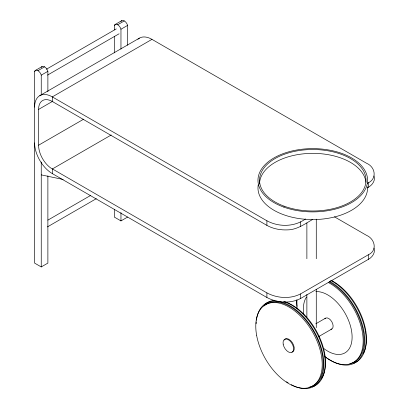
<?xml version="1.0" encoding="UTF-8"?>
<svg xmlns="http://www.w3.org/2000/svg" width="409" height="409" viewBox="0 0 409 409"><rect width="100%" height="100%" fill="white"/><g stroke="black" fill="none" stroke-linecap="round" stroke-linejoin="round"><path stroke-width="0.61" d="M367.216 183.314C377.349 179.49 375.728 167.077 366.546 163.247L151.964 39.356A25.056 14.463 60 0 0 137.91 39.249M367.216 187.915C371.607 185.85 375.759 181.121 374.036 175.977M151.964 39.356L52.311 96.892L52.311 101.493A19.422 11.212 60 0 0 38.579 109.418L38.579 145.215A19.422 11.212 60 0 0 50.522 167.833L266.893 292.885C277.082 298.309 290.15 299.26 300.554 293.913L368.32 254.787C377.717 250.533 374.915 238.876 366.546 235.354L334.47 216.836M34.596 142.92A25.056 14.463 60 0 0 52.311 173.6L266.893 297.491C277.082 302.911 290.15 303.861 300.554 298.514L368.32 259.393C372.287 257.287 375.6 252.711 374.036 248.084M35.379 70.425L42.02 66.59M115.098 24.509L121.744 20.675M47.884 175.814L47.884 263.099L41.243 266.934L34.596 263.099L34.596 71.319L35.619 70.731M114.316 29.877L114.316 25.404L115.338 24.811M34.596 71.319A5.087 2.94 60 0 1 37.919 70.68L44.561 66.846A5.087 2.94 60 0 1 47.884 71.319L47.884 91.708M114.316 25.404A5.087 2.94 60 0 1 117.639 24.765L124.285 20.931A5.087 2.94 60 0 1 127.603 25.404L127.603 45.21M46.416 69.233L116.268 28.906M41.243 94.908L41.243 75.154L47.884 71.319M120.962 49.044L120.962 29.238L127.603 25.404M47.587 75.067L119.085 33.789M39.785 95.65L139.438 38.119M38.579 109.418L52.894 101.156M38.579 145.215L83.727 119.152M111.222 134.99L52.311 168.999L52.311 173.6M47.873 220.129L90.726 195.384M47.393 226.913L96.294 198.682M114.316 209.408L114.316 217.072L120.962 220.911L127.603 217.072M34.596 107.117A25.056 14.463 60 0 1 52.311 96.892L266.893 220.778C278.79 227.215 294.414 227.051 305.513 218.938M52.311 101.493L266.893 225.379C273.038 228.815 280.196 230.144 287.19 229.894C296.781 229.919 304.766 224.014 312.675 219.408M315.763 323.816L325.564 318.156M318.759 336.551L331.827 329.005M41.243 174.883L63.129 179.469M368.32 182.68L368.32 187.281M368.32 254.787L368.32 259.393M316.275 219.163L316.275 258.733M316.275 289.368L316.275 327.665M306.878 222.992L306.878 258.733M306.878 294.475L306.878 317.45M300.554 221.801L300.554 226.402M300.554 293.913L300.554 298.514M266.893 220.778L266.893 225.379M266.893 292.885L266.893 297.491M120.962 212.603L120.962 220.911M114.316 36.263L114.316 52.879M41.243 161.995L41.243 266.934M120.962 21.57A5.087 2.94 60 0 1 124.285 20.931M117.639 24.765A5.087 2.94 60 0 1 120.962 29.238M324.858 318.81A6.263 3.615 60 0 1 331.827 321.776A6.263 3.615 60 0 1 330.912 329.291M263.902 306.024A46.974 27.122 60 0 1 314.158 332.481A46.974 27.122 60 0 1 308.974 387.267M284.817 301.796A46.974 27.122 60 0 1 318.877 335.804A46.974 27.122 60 0 1 321.29 378.969M284.194 340.084A7.474 4.315 60 0 1 292.425 342.752A7.474 4.315 60 0 1 291.924 352.175M283.672 301.535A47.914 27.664 60 0 1 321.863 344.772A47.914 27.664 60 0 1 312.287 386.899M264.71 304.48A47.914 27.664 60 0 1 274.188 300.421M256.407 320.232A47.914 27.664 60 0 1 290.615 306.075A47.914 27.664 60 0 1 323.708 360.523A47.914 27.664 60 0 1 297.113 387.195M296.591 387.016A47.914 27.664 60 0 1 293.964 385.978M293.437 385.743A47.914 27.664 60 0 1 291.31 384.69M288.12 382.819A47.914 27.664 60 0 1 286.53 381.755M256.131 323.744A47.914 27.664 60 0 1 256.233 321.96M367.543 186.724A54.806 31.641 0 0 1 311.106 219.556A54.806 31.641 0 0 1 258.243 184.796M259.541 184.065A53.242 30.736 0 0 1 311.269 153.37A53.242 30.736 0 0 1 365.927 182.317M41.243 67.485A5.087 2.94 60 0 1 44.561 66.846M37.919 70.68A5.087 2.94 60 0 1 41.243 75.154M328.657 282.68A46.974 27.122 60 0 1 363.115 343.161A46.974 27.122 60 0 1 324.756 356.633M297.149 308.805A46.974 27.122 60 0 1 296.827 299.909M329.547 282.164A46.974 27.122 60 0 1 362.333 327.22A46.974 27.122 60 0 1 349.833 363.678M315.845 291.622A34.448 19.888 60 0 1 351.766 332.231A34.448 19.888 60 0 1 323.458 348.248M303.851 314.72A34.448 19.888 60 0 1 306.494 297.016M330.937 280.226A46.974 27.122 60 0 1 363.443 353.315M329.516 281.254A48.073 27.756 60 0 1 364.823 341.893A48.073 27.756 60 0 1 327.727 358.529M326.842 357.911A48.073 27.756 60 0 1 325.523 356.934M297.087 306.361A48.073 27.756 60 0 1 296.878 300.088M330.845 280.487A48.073 27.756 60 0 1 363.949 324.879A48.073 27.756 60 0 1 353.734 363.269M256.591 335.16A46.974 27.122 60 0 0 311.535 386.592A46.974 27.122 60 0 0 298.846 314.47A46.974 27.122 60 0 0 256.591 335.16M283.171 344.158A7.474 4.315 60 0 0 291.914 352.343A7.474 4.315 60 0 0 289.894 340.871A7.474 4.315 60 0 0 283.171 344.158M284.321 206.238A53.242 30.736 0 0 0 365.973 181.499A53.242 30.736 0 0 0 288.038 153.043A53.242 30.736 0 0 0 284.321 206.238M283.483 207A54.806 31.641 0 0 0 367.538 181.535A54.806 31.641 0 0 0 287.312 152.24A54.806 31.641 0 0 0 283.483 207"/></g></svg>
